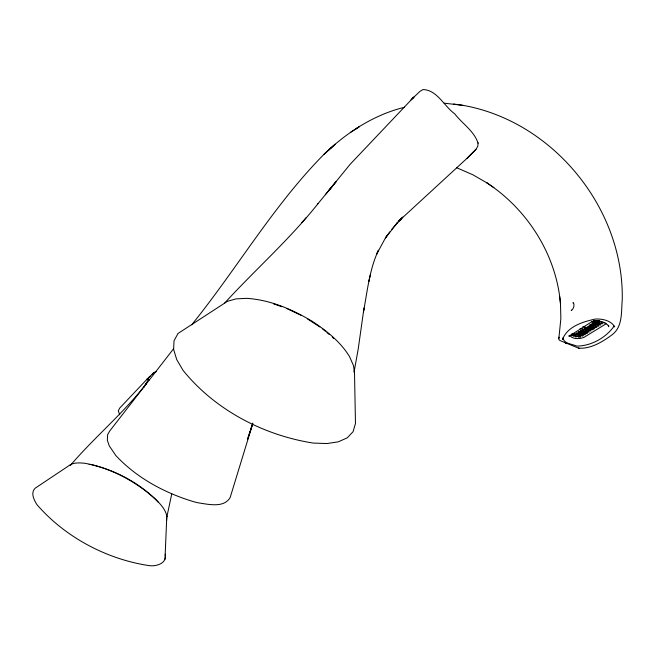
<?xml version="1.0" encoding="UTF-8"?>
<svg xmlns="http://www.w3.org/2000/svg" width="655" height="655" viewBox="0 0 655 655"><rect width="100%" height="100%" fill="white"/><g stroke="black" fill="none" stroke-linecap="round" stroke-linejoin="round"><path stroke-width="0.98" d="M560.5 304.174L560.86 318.657L558.764 339.274L559.886 340.494L579.167 348.411L578.39 348.1C590.351 349.287 602.649 341.82 612.057 334.803C622.88 326.747 621.145 311.886 622.234 300.137L622.25 299.728C624.051 208.306 552.976 121.093 462.733 105.308L444.131 103.171M608.675 325.322L608.651 326.763L608.421 325.65L608.601 326.1C604.933 320.835 595.837 319.886 591.211 322.104L569.473 335.95M593.119 329.702L591.031 329.661L589.32 330.472M594.617 321.9L594.445 322.571L576.056 334.001L573.223 334.075M596.058 322.489L596.001 324.266L594.142 323.824L592.407 324.905M598.056 321.253L597.999 323.03L596.14 322.579L594.396 323.668M598.826 326.19L596.721 326.149L594.986 327.222L595.043 325.33M598.973 324.52L600.717 323.685L602.829 323.726M600.823 324.962L598.719 324.921L596.975 325.748M600.979 323.283L602.731 322.44L604.581 322.89L604.843 322.489M587.109 328.417L587.044 330.177L588.763 329.121L590.597 329.555L590.663 327.795M587.298 331.684L587.232 333.559L585.169 333.28C582.123 333.174 584.776 337.53 581.296 335.663L579.618 336.457M588.698 329.006L588.64 330.767L586.798 330.333L585.095 331.389L585.152 329.629M589.066 327.205L589.009 328.966L590.483 328.049L592.325 328.491M589.197 332.118L587.109 332.077L585.406 333.125M590.114 326.182L590.049 327.95L588.206 327.508L586.733 328.425M591.154 330.906L589.066 330.873L587.355 331.929M591.285 329.26L594.846 328.638M591.735 324.7L589.877 324.503M592.087 324.954L592.022 326.73L590.18 326.288L588.452 327.353M593.094 321.982L593.078 322.391L591.743 321.294M593.07 326.55L593.004 328.442L594.732 327.377L596.836 327.418M593.274 320.966L593.258 321.384L594.527 320.516M593.717 323.464L591.858 323.267M594.093 322.841L594.003 325.502L592.161 325.052L590.425 326.133M594.634 321.228L593.332 320.549M597.72 320.983L595.853 320.786L594.478 321.638M580.224 331.856L578.381 331.667M580.739 336.719L580.453 337.202L578.218 336.957M580.928 333.813L580.87 335.565L579.045 335.131L577.366 336.171M581.28 332.036L581.214 333.788L582.909 332.74L584.735 333.174L584.8 331.422M581.542 335.27L583.228 334.476L585.292 334.754L585.357 332.887M582.164 330.652L580.322 330.456M584.113 329.44L582.262 329.252L582.295 328.794M582.934 326.427L585.202 327.377L585.218 326.968M582.86 332.617L582.794 334.369L580.969 333.935L579.282 334.983L579.347 333.231M583.212 330.832L583.146 332.593L584.85 331.536L586.683 331.97L586.741 330.218M586.061 328.221L584.219 328.032M573.182 336.236L576.703 335.974M573.764 333.837L571.93 333.649M574.517 333.821L574.443 335.688L572.617 335.254L571.848 335.737L571.234 334.926M575.45 336.76L575.86 337.104L577.12 336.318L578.946 336.752L579.012 334.885M576.425 332.748L576.359 334.492L574.533 334.066L572.863 335.106M578.283 333.305L578.349 331.43M571.193 335.368L571.487 334.893M164.986 559.239L166.796 516.435C165.78 509.426 160.262 504.096 155.62 499.175C135.716 481.482 111.211 468.079 84.88 463.281C79.206 462.725 72.599 462.242 67.973 466.311L35.133 488.229C30.277 492.961 34.093 500.052 36.975 504.694C65.205 537.231 106.716 559.288 149.242 565.633C156.291 566.649 167.303 563.382 165.216 554.155M166.624 520.242L166.812 516.042M478.052 143.224C474.294 131.123 462.127 123.525 454.644 113.757C444.286 106.421 437.024 89.751 422.991 89.588L420.019 91.299L412.765 98.184M478.093 142.749L477.806 146.286L476.038 149.258L467.113 158.24L399.075 220.85L402.203 217.673M558.887 337.784L559.01 337.161L558.772 338.389M614.668 326.386L614.562 326.935C611.614 320.557 601.749 318.494 595.059 319.1C582.631 321.883 567.492 326.403 562.465 339.47L562.588 338.93M171.757 493.886L166.878 516.787M391.813 229.258L397.102 223.052L385.402 238.002L376.682 254.115L378.475 250.202C369.412 269.492 367.398 291.09 363.476 311.788L364.008 308.014L358.154 349.418L354.052 372.065M563.128 337.62C563.079 343.703 572.454 344.022 576.695 346.086C591.08 346.11 606.031 337.726 614.202 326.002M369.273 279.759L368.937 281.322L370.362 274.822M252.715 423.76L230.183 497.456C224.026 508.403 207.889 504.203 197.998 502.786L193.905 501.771C164.683 492.994 136.658 477.937 115.739 455.43L109.262 445.842L107.33 440.25L107.657 434.592L109.631 431.113L173.55 348.787M252.535 423.949L247.524 439.44L252.855 423.065M70.273 465.525C93.796 437.941 122.149 414.41 144.673 385.762L143.797 386.868L146.614 383.191L143.699 387.326M224.436 303.306C255.229 269.655 289.706 239.37 318.125 203.517M387.547 234.908L385.443 237.953L389.799 231.862M145.377 384.903L145.107 385.296L148.521 379.22L148.939 380.367M191.825 324.815L194.265 321.613C238.305 266.47 274.298 204.532 324.127 154.187C346.716 132.49 373.94 114.723 404.626 107.248M317.831 203.869L336.22 181.484L328.949 190.359L332.699 185.766M325.371 194.732L350.057 164.38L413.108 97.857M306.139 217.673L301.947 222.544L303.24 221.054M399.051 220.931L399.501 220.432L396.733 223.47L401.294 218.573L399.632 220.276M156.586 371.606L154.244 372.318L146.712 379.54L119.742 408.057L118.285 410.824L119.718 414.771M399.288 220.629L401.572 218.311M400.18 219.712L402.833 217.026M473.393 151.919L476.038 149.258M467.113 158.24L473.147 152.165M149.496 376.846L148.742 377.583L150.167 376.191M146.974 379.294L148.145 378.156M411.741 99.175L413.673 97.317M146.712 379.54L147.727 378.565M152.083 374.332L153.614 372.867M410.832 100.043L414.582 96.449M152.656 373.784L153.393 373.072M569.973 335.237L568.827 336.162L569.523 335.606M350.351 132.466L359.03 126.914L355.501 129.15M575.115 335.638L576.793 334.599L578.611 335.032M577.03 334.451L578.717 333.403L580.543 333.837M578.954 333.256L580.649 332.2L582.475 332.642M580.887 332.052L582.59 330.996L584.416 331.438M582.827 330.849L584.53 329.793L586.372 330.226M584.776 329.637L586.487 328.573L588.329 329.015M596.394 322.424L598.146 321.335L600.005 321.785M598.4 321.179L599.571 320.451M590.728 327.901L592.456 326.829L594.298 327.271M592.709 326.681L594.437 325.601L596.287 326.043M594.691 325.453L596.435 324.372L598.285 324.815M596.68 324.217L598.433 323.136L600.283 323.578M598.686 322.981L600.438 321.892L602.297 322.342M606.088 323.807L583.973 337.366C579.691 339.069 573.191 339.486 569.956 335.769M462.733 105.308L453.579 104.006M89.137 464.313L91.045 464.616M91.995 464.763C116.844 470.83 140.604 483.66 158.264 502.27M580.002 328.663L582.279 329.203M571.733 310.437L571.176 310.306L572.634 309.356L573.837 306.761L573.952 304.002L572.92 302.708L573.469 302.847M273.618 303.895L281.855 306.736M456.445 167.639L472.885 174.787L487.033 182.966M312.198 321.327C292.261 309.283 270.065 299.834 246.583 298.344L235.988 298.885L227.391 301.341L177.996 333.493L174.009 340.829L173.632 349.402L176.694 359.546L183.064 370.378C214.946 409.874 263.433 435.288 313.27 443.075L326.968 443.533L338.242 441.838L347.232 437.851L353.086 431.686L355.469 423.515L354.527 373.506L353.544 365.736L349.565 356.656C340.477 341.804 326.608 330.726 312.198 321.327L312.132 321.286M566.329 343.187L565.265 342.737L567.32 343.613M286.44 308.415L301.087 315.309M307.301 318.805L319.837 326.968M493.829 187.641L486.902 182.868C527.865 209.731 556.644 255.393 560.549 304.501L559.722 296.649M322.285 328.646L325.355 331.225M326.886 332.511L329.187 334.443M332.257 337.014L333.6 338.438M330.914 148.079L324.127 154.187L335.18 144.247L330.914 148.079"/></g></svg>
